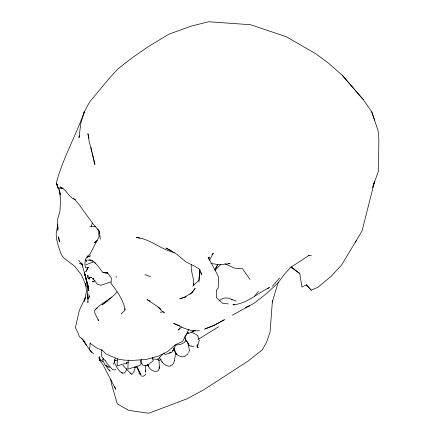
<?xml version="1.0" encoding="UTF-8"?>
<svg xmlns="http://www.w3.org/2000/svg" width="435" height="435" viewBox="0 0 435 435"><rect width="100%" height="100%" fill="white"/><g stroke="black" fill="none" stroke-linecap="round" stroke-linejoin="round"><path stroke-width="0.65" d="M126.628 363.736L126.661 362.388M88.022 293.864L87.854 299.139L87.391 285.251L84.749 273.68M117.379 358.837L117.145 365.944L128.472 362.458M128.189 360.055L127.89 369.103L139.842 365.422L141.239 364.144L140.184 360.158M101.774 349.648L101.529 356.678L105.069 360.528M191.367 264.355C190.318 271.56 194.38 278.226 193.727 285.469M58.083 226.929L57.855 230.316L57.469 219.691L59.992 211.138L60.541 198.191L59.193 189.627M103.34 359.533L103.448 358.206M198.942 281.962L199.757 273.294L199.692 269.287M272.424 300.813L270.053 332.074L266.503 342.329L262.294 349.86L248.146 361.039L203.651 389.88L187.191 398.737L148.77 413.25L128.722 410.374L117.216 403.767L111.36 383.404L110.854 379.614M199.872 270.151L198.822 280.287L192.792 286.138M90.257 342.72L89.507 349.756L93.59 353.856M272.37 300.846L272.234 302.167L278.237 282.239M208.903 258.923L209.197 256.949L208.593 258.803M141.478 359.614L141.092 362.192L142.849 365.204L144.773 365.541L147.655 365.112L153.229 360.729L152.293 357.586M134.97 368.483L134.072 371.142L132.517 373.817L131.577 374.285L130.38 372.996M174.451 360.343L175.582 353.628L174.408 350.838L172.543 350.267M57.833 224.166L56.18 233.524L56.523 239.027L58.388 246.313L61.264 254.491L63.521 257.683L74.923 266.481L81.497 274.925L86.353 286.409M99.267 356.83L99.011 358.271L100.072 360.735L103.051 364.845L115.77 389.32L114.753 386.867M79.36 135.774L78.947 137.764L80.861 123.067L84.26 111.898L89.675 101.899L109.462 78.115L117.956 68.882L130.685 58.899L147.704 47.007L168.802 34.234L191.308 26.062L208.729 21.75L250.609 24.735L286.344 36.763L315.625 53.668L327.68 62.499L342.144 75.168L363.263 99.561L371.697 111.703L378.02 130.576L378.358 133.202L378.82 138.248L378.591 170.683L372.545 187.659M83.58 115.215L84.26 111.898C75.777 135.986 62.754 158.405 56.284 183.178L58.024 188.099L63.086 188.382M88.142 301.46L87.837 302.651L87.93 299.639L89.686 295.675L89.213 297.339M193.336 284.909L193.662 283.669M125.111 308.573L124.557 310.672L121.06 313.983M145.894 374.029C145.105 375.644 142.898 377.036 141.196 375.758M91.258 226.64L92.356 222.97M197.887 345.031L199.252 340.562L197.697 335.39L191.579 332.106M113.453 364.405L115.302 358.489M188.92 329.377L182.711 341.366L175.408 344.781L167.529 351.605L158.612 356.037L146.345 359.419L132.153 360.452L124.644 360.137L118.467 359.212L106.406 354.221L102.47 350.447L96.521 347.837L90.241 343.384M176.338 353.454L176.235 353.769C177.937 356.183 184.587 358.549 186.294 355.058L187.621 354.465L187.985 353.568M188.698 343.835C187.98 345.26 189.905 346.2 191.09 346.042M372.964 186.044L374.519 181.602L362.089 230.833L341.682 264.899L330.937 276.497L318.311 287.024L311.291 290.205L306.338 284.822L301.955 287.1L299.758 273.528L291.521 267.199M197.398 345.684L197.811 344.563M188.616 352.567L189.47 350.262L187.659 342.127L185.413 340.676M126.922 368.63C123.6 379.336 116.857 368.777 114.253 361.762M209.523 260.277L213.275 253.099L211.965 254.605M214.852 270.217L217.881 264.475L215.553 268.27M117.048 291.852C111.126 299.911 100.49 302.798 94.607 310.721L94.944 313.428L98.576 320.834L98.364 319.556M355.438 242.203L356.537 240.337M179.775 327.99L178.296 330.116L181.536 327.022M185.076 336.511L186.479 334.646M162.369 354.259L158.144 359.489L152.598 358.897L152.506 357.603M254.241 296.507L258.45 291.488M272.37 286.192L279.591 278.074M215.222 270.184L220.822 264.366M186.408 334.412L187.637 333.177L188.763 332.721M115.732 369.266L114.922 369.913L112.687 369.766L106.385 362.708L105.531 360.392M111.947 297.121L102.111 304.788L108.01 300.58M97.038 240.707L94.39 242.746L97.141 240.767M189.85 294.392L192.297 292.516L195.19 288.334L191.9 292.592L184.712 297.165L179.818 298.84L186.142 296.697M219.479 300.677C222.834 297.192 228.212 297.165 232.138 299.666L231.529 299.416L236.319 301.085M97.228 308.024L95.45 309.285M308.959 255.41L290.439 267.558L284.218 274.507L277.976 283.006L266.682 293.429L254.127 303.217L232.333 315.217M188.099 345.635L189.247 344.922M198.447 339.224L218.577 326.761M88.343 256.867L87.299 257.389L88.604 256.324L90.426 255.818L89.382 256.34M195.348 330.399L188.741 333.455L187.273 332.226M267.128 288.693L269.412 287.578C257.286 293.32 246.901 303.809 232.888 304.837L234.421 304.892M158.775 360.528L161.227 359.392M245.568 307.561L249.815 305.615L246.319 307.175M169.677 352.79L171.76 352.459L175.327 345.988L174.294 345.162M85.989 264.812L93.514 261.767M109.848 367.091L108.337 367.167L107.527 366.047M110.99 281.934L101.089 285.257L97.326 284.224L93.307 278.813L93.797 278.868L92.378 278.759L93.509 278.813M184.712 297.165L185.788 296.806M134.437 367.792L137.069 367.271M144.98 365.704L148.275 365.052M175.43 345.172L180.721 344.341L184.13 342.633L185.75 340.545L184.957 336.674M58.024 188.099L59.176 187.98M169.895 352.241L170.602 352.187L169.525 353.334L165.093 354.433L163.837 353.155M162.554 312.009L163.734 311.922M89.936 226.749L95.879 226.456M199.524 330.644C190.144 332.074 181.901 327.044 173.63 323.471L179.878 325.766M228.179 263.615L230.088 263.664L218.876 264.725L210.931 263.414M61.096 188.148L62.374 188.263M228.337 303.902L222.747 303.369L216.315 297.638L216.342 290.341L218.185 288.09L218.653 277.753L216.717 273.185L208.099 257.292M160.194 312.189L161.456 312.325M87.424 260.048L92.726 260.652M308.317 255.416L311.509 255.802M114.655 360.539L117.162 360.865M139.869 238.075L136.144 237.532C150.227 238.619 160.819 249.657 174.419 252.523M191.095 346.042L193.994 346.57M102.829 361.773L102.143 361.012M88.261 267.46L88.827 267.574L86.396 267.895L85.45 267.449C84.167 262.484 85.168 256.889 90.001 254.132L99.164 236.466L98.016 228.94M79.328 263.577L81.78 264.127M61.438 187.382L60.275 186.947C66.816 189.453 68.605 198.007 75.652 199.763M144.958 274.626L150.537 276.714M224.96 263.784L234.71 268.177L242.393 268.667L250.016 279.482M290.988 267.231L299.758 273.528M159.199 307.822L157.981 307.251L160.118 308.66M197.028 345.569L198.045 346.048L197.131 345.548M171.162 250.582L165.952 248.037L176.577 254.094L186.011 261.99L194.499 266.111L199.806 269.466L201.541 274.947L200.997 272.375M150.01 301.118L147.117 299.633L157.606 306.588L160.966 309.753M114.443 359.609L115.705 360.947M164.919 312.955L161.488 311.014L160.042 308.817M89.148 259.113L95.847 263.409M108.174 367.058L105.047 365.074L102.176 358.913M140.217 375.101L139.744 374.502M88.294 278.117L89.632 279.226M102.062 361.24L100.088 359.527L99.414 356.928M291.135 266.818L292.124 267.742M115.873 276.426L116.71 277.247M122.926 365.313L131.104 374.095M306.256 284.724L311.291 290.205M94.27 262.011L98.06 266.187L102.965 272.604L107.575 272.995L111.3 277.856L111.094 283.517C117.091 291.379 123.502 299.954 125.068 309.97M85.032 341.883L82.954 339.588L79.268 336.581L78.159 333.302L75.364 327.664L79.333 310.427L85.374 297.399L84.493 301.303L86.429 291.325L85.641 283.544L85.961 284.702M363.263 99.561L342.144 75.168M99.849 233.649L99.321 231.17L93.074 223.878L79.061 204.575L73.548 198.072M134.518 366.999L135.203 367.847M122.393 373.154L121.762 372.219M106.135 365.628L106.885 366.656M109.125 369.739L110.251 371.278L107.82 368.733L105.759 365.117M159.504 357.358C161.086 361.893 165.05 366.406 170.188 366.254L170.868 365.166L172.151 365.041L173.641 363.263L174.435 360.436M157.823 358.859L158.987 360.501L159.466 368.418M196.99 346.151L198.148 347.804L196.952 345.803M147.291 364.541L148.797 366.689M78.681 260.119L82.857 266.1L81.633 262.93L88.495 287.307L84.428 272.821L88.827 290.819L88.387 287.54M83.705 341.105L91.524 352.535M81.492 338.033L86.331 345.107M57.534 186.316L56.284 183.178L57.333 184.913M185.114 338.533L188.605 344.341M56.284 183.178L57.154 184.619M176.605 354.471L173.886 348.701M176.42 354.15L175.446 352.442L176.202 354.019M173.75 348.082L174.946 350.42L174.043 348.614M136.742 366.259L138.966 371.485L140.869 374.665L137.645 368.113L138.455 371.104M138.95 372.8L139.282 373.605M57.768 186.947L59.519 191.003L60.34 194.978L59.464 190.329M371.697 111.703L374.665 120.207M145.464 370.125L145.649 370.663M59.459 241.931L58.54 236.819L59.345 241.289M84.792 273.653L85.934 277.378M99.077 357.189L100.072 360.735L99.669 358.783M88.963 138.243L87.924 133.627L89.088 140.978L94.912 164.604L92.236 152.745M91.045 147.47L91.937 151.423M162.125 362.214L162.07 361.773M99.321 231.17L100.338 239.168M159.079 366.678C160.325 374.791 149.08 371.06 148.417 365.656M145.513 370.805L145.616 372.153L145.442 365.177M87.848 275.273L88.022 277.883L87.848 275.273M88.223 267.384L85.771 271.815L88.207 267.405M89.866 277.405L88.637 278.949L90.029 277.486L91.752 277.258L89.866 277.405M193.173 330.943L192.58 331.59L194.2 330.23L193.173 330.943M224.373 319.725L214.025 325.44L204.646 329.061L213.612 325.559L224.373 319.725M94.83 280.771L92.312 281.739L94.803 280.787M107.679 272.892L105.607 273.055L103.024 272.364L107.679 272.892M86.364 261.364L85.543 259.216L86.364 261.364"/></g></svg>
